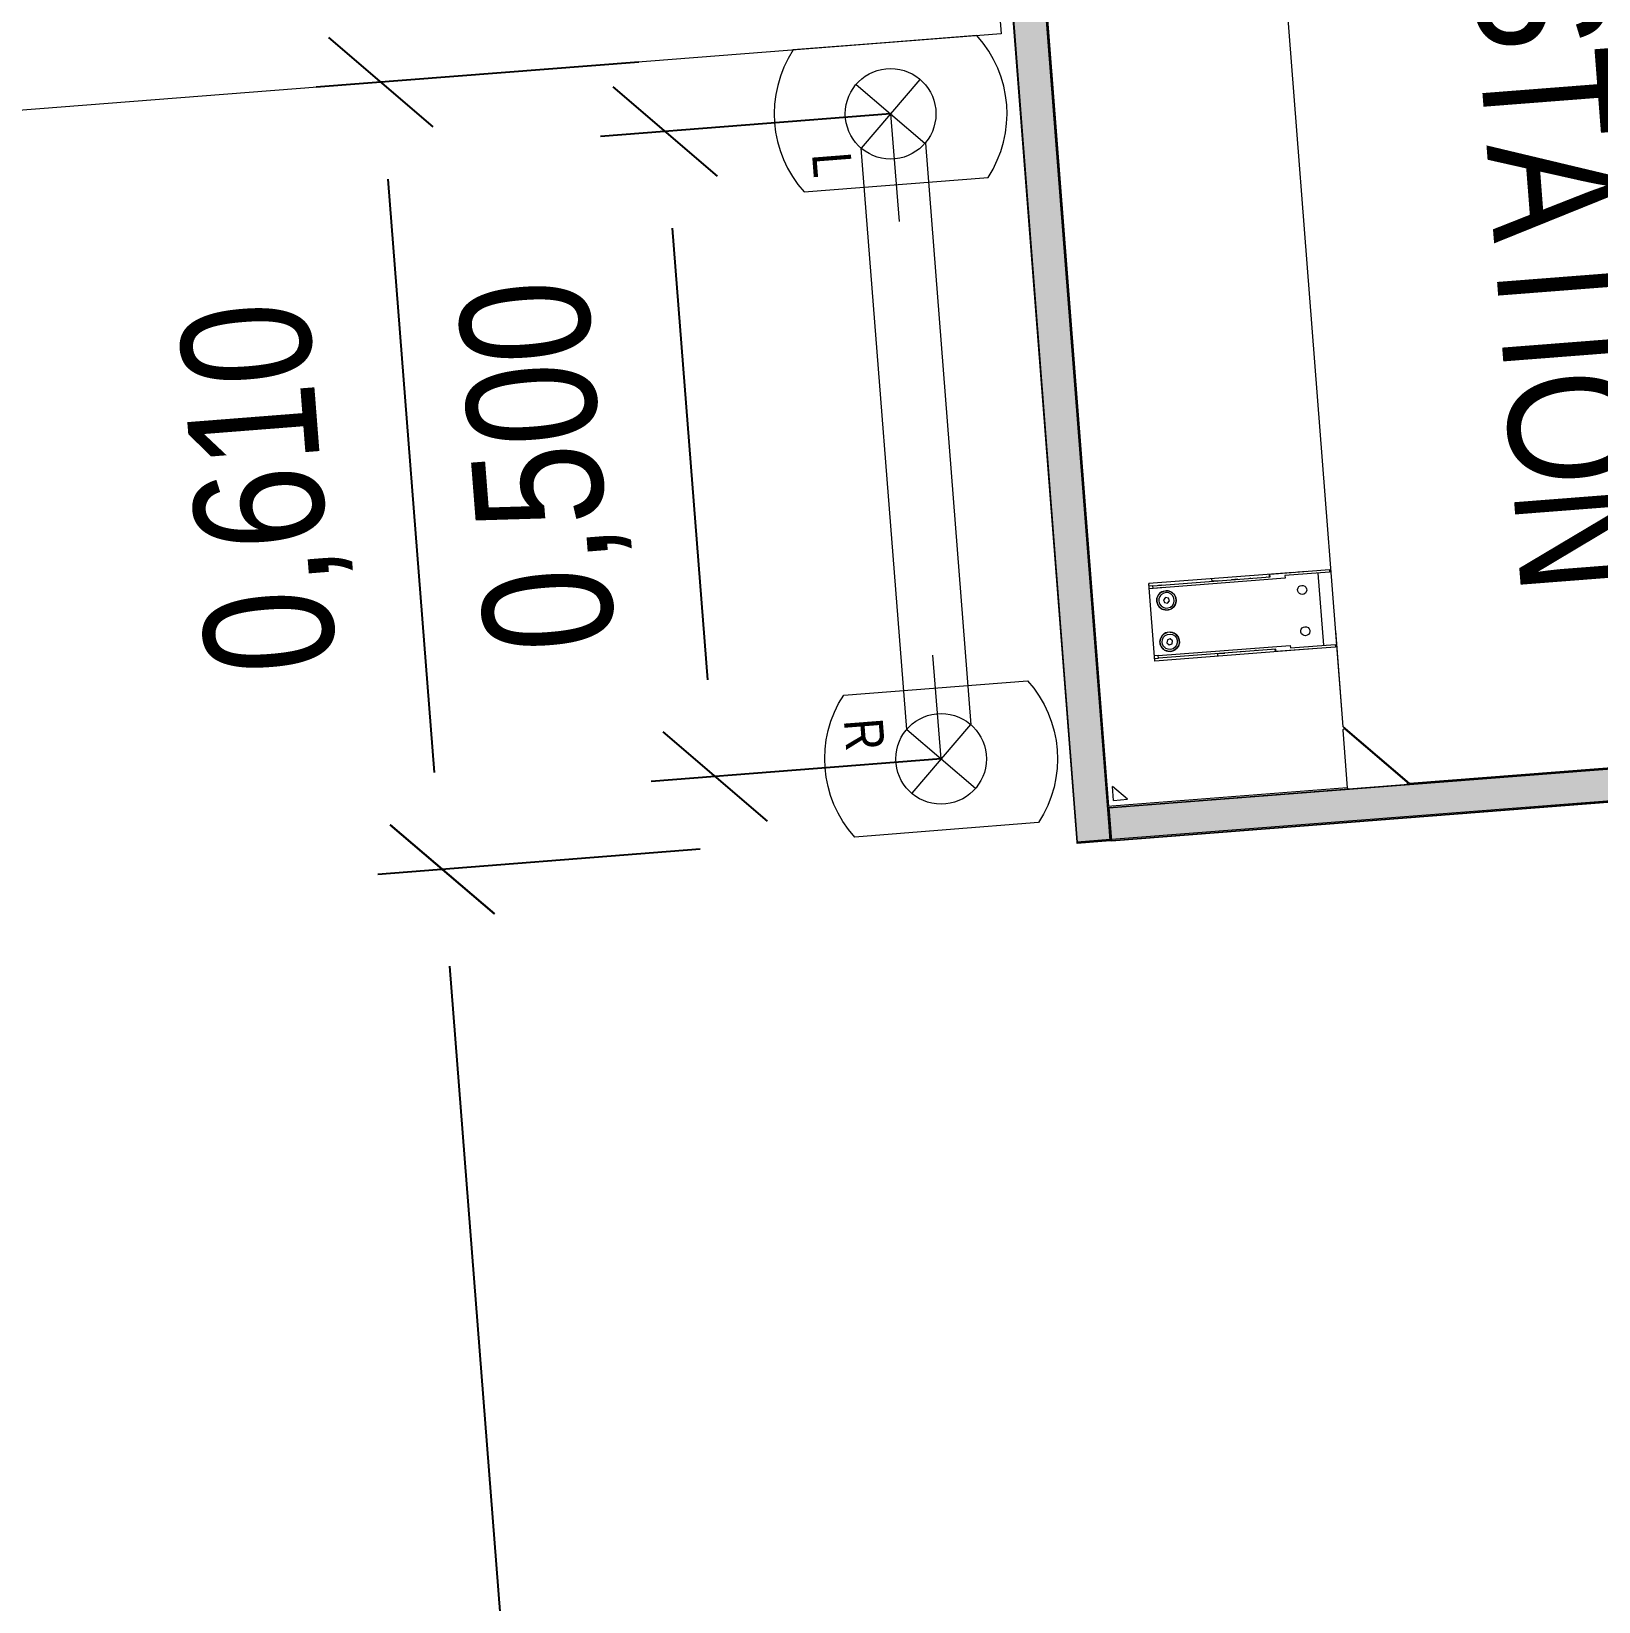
# Model space of a CAD drawing. Header units: millimetres. Extents: x 1954135 to 2038297, y 1349223 to 1397094.
# Drawn here: x 2005114 to 2006325, y 1379910 to 1381123 of the extents above; entities that cross this region are included whole.
import ezdxf
from ezdxf.enums import TextEntityAlignment as Align

# ---------------------------------------------------------------- set-up
doc = ezdxf.new("R2010")
doc.units = ezdxf.units.MM
doc.header["$MEASUREMENT"] = 0
doc.linetypes.add('DGN Style 2', pattern=[694.23873, 416.543238, -277.695492])
doc.layers.get('Defpoints').update_dxf_attribs({"lineweight": 0})
for name, color, linetype, lineweight in [('01_Grundriss (Construction)', 7, 'Continuous', 0), ('10_Einrichtung', 7, 'Continuous', 0), ('12_Deko', 7, 'Continuous', 0)]:
    doc.layers.add(name, color=color, linetype=linetype, lineweight=lineweight)
doc.styles.add('Rossmann', font='ARIALN.TTF', dxfattribs={"height": 100})
doc.styles.add('Style-Arial Narrow', font='ARIALN.TTF')
doc.dimstyles.new('Rossmann', dxfattribs={"dimtxt": 100, "dimasz": 75, "dimexe": 50, "dimexo": 0.0625, "dimgap": 50, "dimtad": 1, "dimdec": 3, "dimlfac": 0.001, "dimzin": 3, "dimtxsty": 'Rossmann', "dimcen": 0, "dimadec": 3, "dimazin": 0, "dimtfac": 1, "dimtdec": 0, "dimtofl": 0, "dimtmove": 0, "dimatfit": 1, "dimfxl": 200, "dimfxlon": 1, "dimfrac": 2, "dimtolj": 1, "dimtzin": 3, "dimarcsym": 0})

# ---------------------------------------------------------------- blocks, each defined once
blk = doc.blocks.new('Kombistation Anker')
at = {"layer": '10_Einrichtung', "color": 18, "lineweight": 0, "true_color": 0x000000}
for p, q in [((571, -274.4), (571, 299.3)), ((571.1, 299.3), (571.1, -274.4)), ((571.1, -274.4), (571.1, 299.3)), ((595.7, 301.3), (595.7, -300.9)), ((596.6, -274.4), (596.6, 299.3)), ((596.6, 299.3), (596.6, -274.4)), ((596.7, 299.3), (596.7, -274.4)), ((570.4, 252), (570.4, -41.4)), ((570.4, -31.4), (570.4, 17.7)), ((570.4, -41.4), (522.7, -89.1)), ((522.7, -89.1), (-521.9, -89.1)), ((400.8, -136.5), (400.8, -90.4)), ((400.8, -90.4), (402.8, -90.4)), ((402.8, -90.4), (402.8, -125)), ((512.7, -89.1), (448.4, -89.1)), ((458.8, -90.4), (460.8, -90.4)), ((458.8, -125), (458.8, -90.4)), ((460.8, -90.4), (460.8, -136.5)), ((400.8, -107.8), (400.8, -114.7)), ((458.8, -99.1), (402.8, -99.1)), ((413, -109.5), (414.2, -109.1)), ((414.2, -109.1), (415.4, -109.1)), ((415.4, -109.1), (416.5, -109.5)), ((445.1, -109.5), (446.2, -109.1)), ((446.2, -109.1), (447.4, -109.1)), ((447.4, -109.1), (448.6, -109.5)), ((460.8, -107.8), (460.8, -114.7)), ((400.8, -118.1), (400.8, -230.2)), ((411.3, -112.6), (411.5, -111.4)), ((411.5, -113.8), (411.3, -112.6)), ((411.5, -111.4), (412.1, -110.3)), ((412.1, -114.8), (411.5, -113.8)), ((412.1, -110.3), (413, -109.5)), ((413, -115.6), (412.1, -114.8)), ((414.2, -116), (413, -115.6)), ((415.4, -116), (414.2, -116)), ((416.5, -115.6), (415.4, -116)), ((416.5, -109.5), (417.5, -110.3)), ((417.5, -114.8), (416.5, -115.6)), ((417.5, -110.3), (418.1, -111.4)), ((418.1, -113.8), (417.5, -114.8)), ((418.1, -111.4), (418.3, -112.6)), ((418.3, -112.6), (418.1, -113.8)), ((443.3, -112.6), (443.5, -111.4)), ((443.5, -113.8), (443.3, -112.6)), ((443.5, -111.4), (444.1, -110.3)), ((444.1, -114.8), (443.5, -113.8)), ((444.1, -110.3), (445.1, -109.5)), ((445.1, -115.6), (444.1, -114.8)), ((446.2, -116), (445.1, -115.6)), ((447.4, -116), (446.2, -116)), ((448.6, -115.6), (447.4, -116)), ((448.6, -109.5), (449.5, -110.3)), ((449.5, -114.8), (448.6, -115.6)), ((449.5, -110.3), (450.1, -111.4)), ((450.1, -113.8), (449.5, -114.8)), ((450.1, -111.4), (450.3, -112.6)), ((450.3, -112.6), (450.1, -113.8)), ((460.8, -118.1), (460.8, -230.2)), ((402.8, -125), (404.8, -125)), ((404.8, -125), (404.8, -227.3)), ((456.8, -227.3), (456.8, -125)), ((456.8, -125), (458.8, -125)), ((402.8, -136.5), (400.8, -136.5)), ((402.8, -136.9), (400.8, -136.9)), ((402.8, -227.3), (402.8, -136.5)), ((402.8, -139), (402.8, -139.2)), ((460.8, -136.5), (458.8, -136.5)), ((458.8, -136.5), (458.8, -227.3)), ((460.8, -136.9), (458.8, -136.9)), ((458.8, -139), (458.8, -139.2)), ((402.8, -151.3), (402.8, -152.3)), ((458.8, -151.3), (458.8, -152.3)), ((402.8, -161.5), (402.8, -166.5)), ((458.8, -161.5), (458.8, -166.5)), ((402.8, -181.4), (400.8, -181.4)), ((402.8, -175.9), (402.8, -181.4)), ((458.8, -181.4), (458.8, -175.9)), ((460.8, -181.4), (458.8, -181.4)), ((401.4, -230.2), (400.8, -230.2)), ((460.8, -230.2), (400.8, -230.2)), ((402.8, -220.5), (402.8, -222.9)), ((404.8, -227.3), (402.8, -227.3)), ((404.8, -227.3), (402.8, -227.3)), ((402.8, -227.3), (402.8, -230.2)), ((404.8, -219), (404.8, -230.2)), ((458.8, -227.3), (456.8, -227.3)), ((458.8, -227.3), (456.8, -227.3)), ((456.8, -227.3), (456.8, -230.2)), ((458.8, -230.2), (458.8, -227.3)), ((460.8, -230.2), (460.2, -230.2)), ((-295.3, -275.4), (595.7, -275.4)), ((595.7, -275.5), (-295.3, -275.5)), ((-295.3, -275.5), (595.7, -275.5)), ((571, -274.4), (596.7, -274.4)), ((571, -275.4), (571, -274.4)), ((571.1, -274.4), (571, -274.4)), ((596.7, -275.4), (571, -275.4)), ((596.6, -274.4), (571.1, -274.4)), ((595.7, -301), (595.7, -275.4)), ((595.7, -275.4), (596.7, -275.4)), ((595.7, -275.4), (595.7, -275.5)), ((595.7, -275.5), (595.7, -300.9)), ((596.7, -274.4), (596.6, -274.4)), ((596.7, -274.4), (596.7, -275.4)), ((596.7, -275.4), (596.7, -301)), ((595.7, -300.9), (-596.7, -300.9)), ((-295.3, -300.9), (595.7, -300.9)), ((595.7, -300.9), (-295.3, -300.9)), ((595.7, -301), (-295.3, -301)), ((595.7, -300.9), (595.7, -301)), ((596.7, -301), (595.7, -301))]:
    blk.add_line(p, q, dxfattribs=at)
at = {"layer": '10_Einrichtung', "lineweight": 0}
for p, q in [((571, -274.4), (571, 299.3)), ((571.1, 299.3), (571.1, -274.4)), ((571.1, -274.4), (571.1, 299.3)), ((596.6, -274.4), (596.6, 299.3)), ((596.6, 299.3), (596.6, -274.4)), ((596.7, 299.3), (596.7, -274.4)), ((400.8, -136.5), (400.8, -90.4)), ((400.8, -90.4), (402.8, -90.4)), ((402.8, -90.4), (402.8, -125)), ((458.8, -90.4), (460.8, -90.4)), ((458.8, -125), (458.8, -90.4)), ((460.8, -90.4), (460.8, -136.5)), ((402.8, -125), (404.8, -125)), ((404.8, -125), (404.8, -227.3)), ((456.8, -227.3), (456.8, -125)), ((456.8, -125), (458.8, -125)), ((402.8, -136.5), (400.8, -136.5)), ((402.8, -227.3), (402.8, -136.5)), ((460.8, -136.5), (458.8, -136.5)), ((458.8, -136.5), (458.8, -227.3)), ((404.8, -227.3), (402.8, -227.3)), ((458.8, -227.3), (456.8, -227.3)), ((-295.3, -275.4), (595.7, -275.4)), ((595.7, -275.5), (-295.3, -275.5)), ((-295.3, -275.5), (595.7, -275.5)), ((571, -274.4), (596.7, -274.4)), ((571, -275.4), (571, -274.4)), ((571.1, -274.4), (571, -274.4)), ((596.7, -275.4), (571, -275.4)), ((596.6, -274.4), (571.1, -274.4)), ((595.7, -301), (595.7, -275.4)), ((595.7, -275.4), (596.7, -275.4)), ((595.7, -275.4), (595.7, -275.5)), ((595.7, -275.5), (595.7, -300.9)), ((596.7, -274.4), (596.6, -274.4)), ((596.7, -274.4), (596.7, -275.4)), ((596.7, -275.4), (596.7, -301)), ((-295.3, -300.9), (595.7, -300.9)), ((595.7, -300.9), (-295.3, -300.9)), ((595.7, -301), (-295.3, -301)), ((595.7, -300.9), (595.7, -301)), ((596.7, -301), (595.7, -301))]:
    blk.add_line(p, q, dxfattribs=at)
at = {"layer": '10_Einrichtung', "color": 7, "linetype": 'Continuous', "lineweight": 0, "true_color": 0xeeeeee, "flags": 128}
for points in [[(571, 299.3), (571.1, 299.3), (571.1, -274.4), (571, -274.4)], [(571.1, 299.3), (596.6, 299.3), (596.6, -274.4), (571.1, -274.4)], [(596.6, 299.3), (596.7, 299.3), (596.7, -274.4), (596.6, -274.4)], [(595.7, -275.4), (595.7, -275.5), (-295.3, -275.5), (-295.3, -275.4)], [(595.7, -275.5), (595.7, -300.9), (-295.3, -300.9), (-295.3, -275.5)], [(571, -274.4), (596.7, -274.4), (596.7, -275.4), (571, -275.4)], [(596.7, -275.4), (596.7, -301), (595.7, -301), (595.7, -275.4)], [(595.7, -300.9), (595.7, -301), (-295.3, -301), (-295.3, -300.9)]]:
    blk.add_lwpolyline(points, close=True, dxfattribs=at)
at = {"layer": '10_Einrichtung', "color": 18, "lineweight": 0, "true_color": 0x000000}
for points in [[(571.1, 299.3), (571.1, 299.3), (571.1, -274.4), (571.1, -274.4)], [(596.7, 299.3), (596.7, 299.3), (596.7, -274.4), (596.7, -274.4)], [(570, -41.8), (570, -41.8), (570, -43), (570, -43)], [(570, -89.6), (570, -89.6), (570, -275.4), (570, -275.4)], [(570, -274.4), (570, -274.4), (-570.2, -274.4), (-570.2, -274.4)], [(511, -275.4), (511, -275.4), (-295.3, -275.4), (-295.3, -275.4)], [(514.2, -275.5), (514.2, -275.5), (512.5, -275.5), (512.5, -275.5)], [(571.1, -274.4), (571.1, -274.4), (571, -274.4), (571, -274.4)], [(580.5, -275.4), (580.5, -275.4), (580.3, -275.4), (580.3, -275.4)], [(588.4, -275.4), (588.4, -275.4), (588.1, -275.4), (588.1, -275.4)], [(595.7, -275.4), (595.7, -275.4), (595.7, -275.5), (595.7, -275.5)], [(595.7, -301), (595.7, -301), (-295.3, -301), (-295.3, -301)]]:
    blk.add_open_spline(points, degree=3, dxfattribs=at)
for points, knots in [([(570.9, -44), (570.9, -44), (570.9, -88.6), (570.9, -88.6), (570.9, -88.6), (570.9, -88.9), (570.9, -88.9), (570.9, -88.9), (570.8, -89.2), (570.8, -89.2), (570.8, -89.2), (570.5, -89.4), (570.5, -89.4), (570.5, -89.4), (570.3, -89.6), (570.3, -89.6), (570.3, -89.6), (569.9, -89.6), (569.9, -89.6), (569.9, -89.6), (525.3, -89.6), (525.3, -89.6), (525.3, -89.6), (525, -89.6), (525, -89.6), (525, -89.6), (524.7, -89.4), (524.7, -89.4), (524.7, -89.4), (524.5, -89.1), (524.5, -89.1), (524.5, -89.1), (524.3, -88.8), (524.3, -88.8), (524.3, -88.8), (524.3, -88.5), (524.3, -88.5), (524.3, -88.5), (524.4, -88.2), (524.4, -88.2), (524.4, -88.2), (524.6, -87.9), (524.6, -87.9), (524.6, -87.9), (569.2, -43.3), (569.2, -43.3), (569.2, -43.3), (569.5, -43.1), (569.5, -43.1), (569.5, -43.1), (569.8, -43), (569.8, -43), (569.8, -43), (570.2, -43), (570.2, -43), (570.2, -43), (570.5, -43.1), (570.5, -43.1), (570.5, -43.1), (570.7, -43.4), (570.7, -43.4), (570.7, -43.4), (570.9, -43.6), (570.9, -43.6), (570.9, -43.6), (570.9, -44), (570.9, -44)], [0, 0, 0, 0, 1, 1, 1, 2, 2, 2, 3, 3, 3, 4, 4, 4, 5, 5, 5, 6, 6, 6, 7, 7, 7, 8, 8, 8, 9, 9, 9, 10, 10, 10, 11, 11, 11, 12, 12, 12, 13, 13, 13, 14, 14, 14, 15, 15, 15, 16, 16, 16, 17, 17, 17, 18, 18, 18, 19, 19, 19, 20, 20, 20, 21, 21, 21, 22, 22, 22, 22]), ([(420.1, -212.4), (420.1, -212.4), (418.7, -211.3), (418.7, -211.3), (418.7, -211.3), (418.1, -211), (418.1, -211), (418.1, -211), (415.7, -210.2), (415.7, -210.2), (415.7, -210.2), (415.4, -210.2), (415.4, -210.2), (415.4, -210.2), (413.7, -210.3), (413.7, -210.3), (413.7, -210.3), (413.2, -210.3), (413.2, -210.3), (413.2, -210.3), (412, -210.7), (412, -210.7), (412, -210.7), (410.9, -211.2), (410.9, -211.2), (410.9, -211.2), (410.5, -211.5), (410.5, -211.5), (410.5, -211.5), (409.2, -212.7), (409.2, -212.7), (409.2, -212.7), (409, -212.8), (409, -212.8), (409, -212.8), (408.2, -214.1), (408.2, -214.1), (408.2, -214.1), (407.8, -215), (407.8, -215), (407.8, -215), (407.3, -217.4), (407.3, -217.4), (407.3, -217.4), (407.3, -217.5), (407.3, -217.5), (407.3, -217.5), (407.4, -219.2), (407.4, -219.2), (407.4, -219.2), (407.6, -219.8), (407.6, -219.8), (407.6, -219.8), (408.7, -222.1), (408.7, -222.1), (408.7, -222.1), (409.5, -223), (409.5, -223), (409.5, -223), (410.4, -223.8), (410.4, -223.8), (410.4, -223.8), (411.6, -224.5), (411.6, -224.5), (411.6, -224.5), (412.6, -224.9), (412.6, -224.9), (412.6, -224.9), (413.3, -225.1), (413.3, -225.1), (413.3, -225.1), (415, -225.2), (415, -225.2), (415, -225.2), (415.1, -225.2), (415.1, -225.2), (415.1, -225.2), (416.7, -224.9), (416.7, -224.9), (416.7, -224.9), (417.5, -224.7), (417.5, -224.7), (417.5, -224.7), (419.6, -223.4), (419.6, -223.4), (419.6, -223.4), (418.3, -224.3), (418.3, -224.3), (418.3, -224.3), (417.5, -224.7), (417.5, -224.7), (417.5, -224.7), (415.1, -225.2), (415.1, -225.2), (415.1, -225.2), (412.6, -224.9), (412.6, -224.9), (412.6, -224.9), (410.4, -223.8), (410.4, -223.8), (410.4, -223.8), (410.1, -223.6), (410.1, -223.6), (410.1, -223.6), (409.5, -223), (409.5, -223), (409.5, -223), (408.9, -222.4), (408.9, -222.4), (408.9, -222.4), (408.7, -222.1), (408.7, -222.1), (408.7, -222.1), (408, -220.9), (408, -220.9), (408, -220.9), (407.6, -219.8), (407.6, -219.8), (407.6, -219.8), (407.3, -217.4), (407.3, -217.4), (407.3, -217.4), (407.5, -215.8), (407.5, -215.8), (407.5, -215.8), (407.8, -215), (407.8, -215), (407.8, -215), (409, -212.8), (409, -212.8), (409, -212.8), (410.9, -211.2), (410.9, -211.2), (410.9, -211.2), (413.2, -210.3), (413.2, -210.3), (413.2, -210.3), (415.7, -210.2), (415.7, -210.2), (415.7, -210.2), (417.1, -210.6), (417.1, -210.6), (417.1, -210.6), (418.1, -211), (418.1, -211), (418.1, -211), (420.1, -212.4), (420.1, -212.4)], [0, 0, 0, 0, 1, 1, 1, 2, 2, 2, 3, 3, 3, 4, 4, 4, 5, 5, 5, 6, 6, 6, 7, 7, 7, 8, 8, 8, 9, 9, 9, 10, 10, 10, 11, 11, 11, 12, 12, 12, 13, 13, 13, 14, 14, 14, 15, 15, 15, 16, 16, 16, 17, 17, 17, 18, 18, 18, 19, 19, 19, 20, 20, 20, 21, 21, 21, 22, 22, 22, 23, 23, 23, 24, 24, 24, 25, 25, 25, 26, 26, 26, 27, 27, 27, 28, 28, 28, 29, 29, 29, 30, 30, 30, 31, 31, 31, 32, 32, 32, 33, 33, 33, 34, 34, 34, 35, 35, 35, 36, 36, 36, 37, 37, 37, 38, 38, 38, 39, 39, 39, 40, 40, 40, 41, 41, 41, 42, 42, 42, 43, 43, 43, 44, 44, 44, 45, 45, 45, 46, 46, 46, 47, 47, 47, 48, 48, 48, 49, 49, 49, 49]), ([(420.7, -217), (420.7, -217), (420.6, -218.9), (420.6, -218.9), (420.6, -218.9), (419.9, -220.7), (419.9, -220.7), (419.9, -220.7), (418.6, -222.2), (418.6, -222.2), (418.6, -222.2), (416.9, -223.2), (416.9, -223.2), (416.9, -223.2), (415, -223.6), (415, -223.6), (415, -223.6), (413.1, -223.4), (413.1, -223.4), (413.1, -223.4), (411.3, -222.5), (411.3, -222.5), (411.3, -222.5), (410.6, -221.9), (410.6, -221.9), (410.6, -221.9), (409.9, -221.2), (409.9, -221.2), (409.9, -221.2), (409.1, -219.4), (409.1, -219.4), (409.1, -219.4), (408.8, -217.5), (408.8, -217.5), (408.8, -217.5), (409.2, -215.5), (409.2, -215.5), (409.2, -215.5), (410.2, -213.8), (410.2, -213.8), (410.2, -213.8), (411.7, -212.6), (411.7, -212.6), (411.7, -212.6), (413.5, -211.9), (413.5, -211.9), (413.5, -211.9), (415.5, -211.8), (415.5, -211.8), (415.5, -211.8), (417.4, -212.3), (417.4, -212.3), (417.4, -212.3), (419, -213.5), (419, -213.5), (419, -213.5), (420.1, -215.1), (420.1, -215.1), (420.1, -215.1), (420.7, -217), (420.7, -217)], [0, 0, 0, 0, 1, 1, 1, 2, 2, 2, 3, 3, 3, 4, 4, 4, 5, 5, 5, 6, 6, 6, 7, 7, 7, 8, 8, 8, 9, 9, 9, 10, 10, 10, 11, 11, 11, 12, 12, 12, 13, 13, 13, 14, 14, 14, 15, 15, 15, 16, 16, 16, 17, 17, 17, 18, 18, 18, 19, 19, 19, 20, 20, 20, 20]), ([(417, -217.1), (417, -217.1), (416.4, -219.4), (416.4, -219.4), (416.4, -219.4), (414.2, -220), (414.2, -220), (414.2, -220), (412.5, -218.3), (412.5, -218.3), (412.5, -218.3), (413.1, -216), (413.1, -216), (413.1, -216), (415.4, -215.4), (415.4, -215.4), (415.4, -215.4), (417, -217.1), (417, -217.1)], [0, 0, 0, 0, 1, 1, 1, 2, 2, 2, 3, 3, 3, 4, 4, 4, 5, 5, 5, 6, 6, 6, 6]), ([(422.2, -217), (422.2, -217), (422.2, -216.8), (422.2, -216.8), (422.2, -216.8), (421.9, -215.3), (421.9, -215.3), (421.9, -215.3), (421.5, -214.4), (421.5, -214.4), (421.5, -214.4), (420.1, -212.4), (420.1, -212.4), (420.1, -212.4), (421.2, -213.8), (421.2, -213.8), (421.2, -213.8), (421.5, -214.4), (421.5, -214.4), (421.5, -214.4), (422.2, -216.8), (422.2, -216.8), (422.2, -216.8), (422.1, -219.2), (422.1, -219.2), (422.1, -219.2), (422.2, -218.8), (422.2, -218.8), (422.2, -218.8), (422.2, -217), (422.2, -217)], [0, 0, 0, 0, 1, 1, 1, 2, 2, 2, 3, 3, 3, 4, 4, 4, 5, 5, 5, 6, 6, 6, 7, 7, 7, 8, 8, 8, 9, 9, 9, 10, 10, 10, 10]), ([(454.3, -217.5), (454.3, -217.5), (454.3, -217.4), (454.3, -217.4), (454.3, -217.4), (453.8, -215), (453.8, -215), (453.8, -215), (454.1, -215.8), (454.1, -215.8), (454.1, -215.8), (454.3, -217.4), (454.3, -217.4), (454.3, -217.4), (454, -219.8), (454, -219.8), (454, -219.8), (453.6, -220.9), (453.6, -220.9), (453.6, -220.9), (452.9, -222.1), (452.9, -222.1), (452.9, -222.1), (452.7, -222.4), (452.7, -222.4), (452.7, -222.4), (452.1, -223), (452.1, -223), (452.1, -223), (451.5, -223.6), (451.5, -223.6), (451.5, -223.6), (451.2, -223.8), (451.2, -223.8), (451.2, -223.8), (450, -224.5), (450, -224.5), (450, -224.5), (448.9, -224.9), (448.9, -224.9), (448.9, -224.9), (446.5, -225.2), (446.5, -225.2), (446.5, -225.2), (444.9, -224.9), (444.9, -224.9), (444.9, -224.9), (444.1, -224.7), (444.1, -224.7), (444.1, -224.7), (443.2, -224.3), (443.2, -224.3), (443.2, -224.3), (442, -223.4), (442, -223.4), (442, -223.4), (441.8, -223.3), (441.8, -223.3), (441.8, -223.3), (440.7, -222), (440.7, -222), (440.7, -222), (440.4, -221.5), (440.4, -221.5), (440.4, -221.5), (439.8, -220.5), (439.8, -220.5), (439.8, -220.5), (439.5, -219.2), (439.5, -219.2), (439.5, -219.2), (439.4, -216.8), (439.4, -216.8), (439.4, -216.8), (440.1, -214.4), (440.1, -214.4), (440.1, -214.4), (440.4, -213.8), (440.4, -213.8), (440.4, -213.8), (441.5, -212.4), (441.5, -212.4), (441.5, -212.4), (440.1, -214.4), (440.1, -214.4), (440.1, -214.4), (439.7, -215.3), (439.7, -215.3), (439.7, -215.3), (439.4, -216.8), (439.4, -216.8), (439.4, -216.8), (439.3, -217), (439.3, -217), (439.3, -217), (439.4, -218.8), (439.4, -218.8), (439.4, -218.8), (439.5, -219.2), (439.5, -219.2), (439.5, -219.2), (440.4, -221.5), (440.4, -221.5), (440.4, -221.5), (442, -223.4), (442, -223.4), (442, -223.4), (444.1, -224.7), (444.1, -224.7), (444.1, -224.7), (446.5, -225.2), (446.5, -225.2), (446.5, -225.2), (446.6, -225.2), (446.6, -225.2), (446.6, -225.2), (448.3, -225.1), (448.3, -225.1), (448.3, -225.1), (448.9, -224.9), (448.9, -224.9), (448.9, -224.9), (451.2, -223.8), (451.2, -223.8), (451.2, -223.8), (452.1, -223), (452.1, -223), (452.1, -223), (452.9, -222.1), (452.9, -222.1), (452.9, -222.1), (454, -219.8), (454, -219.8), (454, -219.8), (454.2, -219.2), (454.2, -219.2), (454.2, -219.2), (454.3, -217.5), (454.3, -217.5)], [0, 0, 0, 0, 1, 1, 1, 2, 2, 2, 3, 3, 3, 4, 4, 4, 5, 5, 5, 6, 6, 6, 7, 7, 7, 8, 8, 8, 9, 9, 9, 10, 10, 10, 11, 11, 11, 12, 12, 12, 13, 13, 13, 14, 14, 14, 15, 15, 15, 16, 16, 16, 17, 17, 17, 18, 18, 18, 19, 19, 19, 20, 20, 20, 21, 21, 21, 22, 22, 22, 23, 23, 23, 24, 24, 24, 25, 25, 25, 26, 26, 26, 27, 27, 27, 28, 28, 28, 29, 29, 29, 30, 30, 30, 31, 31, 31, 32, 32, 32, 33, 33, 33, 34, 34, 34, 35, 35, 35, 36, 36, 36, 37, 37, 37, 38, 38, 38, 39, 39, 39, 40, 40, 40, 41, 41, 41, 42, 42, 42, 43, 43, 43, 44, 44, 44, 45, 45, 45, 46, 46, 46, 46]), ([(452.8, -217.5), (452.8, -217.5), (452.4, -215.5), (452.4, -215.5), (452.4, -215.5), (451.4, -213.8), (451.4, -213.8), (451.4, -213.8), (449.9, -212.6), (449.9, -212.6), (449.9, -212.6), (448, -211.9), (448, -211.9), (448, -211.9), (446.1, -211.8), (446.1, -211.8), (446.1, -211.8), (444.2, -212.3), (444.2, -212.3), (444.2, -212.3), (442.6, -213.5), (442.6, -213.5), (442.6, -213.5), (441.5, -215.1), (441.5, -215.1), (441.5, -215.1), (440.9, -217), (440.9, -217), (440.9, -217), (441, -218.9), (441, -218.9), (441, -218.9), (441.7, -220.7), (441.7, -220.7), (441.7, -220.7), (443, -222.2), (443, -222.2), (443, -222.2), (444.6, -223.2), (444.6, -223.2), (444.6, -223.2), (446.6, -223.6), (446.6, -223.6), (446.6, -223.6), (448.5, -223.4), (448.5, -223.4), (448.5, -223.4), (450.3, -222.5), (450.3, -222.5), (450.3, -222.5), (451, -221.9), (451, -221.9), (451, -221.9), (451.7, -221.2), (451.7, -221.2), (451.7, -221.2), (452.5, -219.4), (452.5, -219.4), (452.5, -219.4), (452.8, -217.5), (452.8, -217.5)], [0, 0, 0, 0, 1, 1, 1, 2, 2, 2, 3, 3, 3, 4, 4, 4, 5, 5, 5, 6, 6, 6, 7, 7, 7, 8, 8, 8, 9, 9, 9, 10, 10, 10, 11, 11, 11, 12, 12, 12, 13, 13, 13, 14, 14, 14, 15, 15, 15, 16, 16, 16, 17, 17, 17, 18, 18, 18, 19, 19, 19, 20, 20, 20, 20]), ([(443.5, -211), (443.5, -211), (441.5, -212.4), (441.5, -212.4), (441.5, -212.4), (442.9, -211.3), (442.9, -211.3), (442.9, -211.3), (443.5, -211), (443.5, -211)], [0, 0, 0, 0, 1, 1, 1, 2, 2, 2, 3, 3, 3, 3]), ([(445.9, -210.2), (445.9, -210.2), (444.4, -210.6), (444.4, -210.6), (444.4, -210.6), (443.5, -211), (443.5, -211), (443.5, -211), (445.9, -210.2), (445.9, -210.2)], [0, 0, 0, 0, 1, 1, 1, 2, 2, 2, 3, 3, 3, 3]), ([(449.1, -218.3), (449.1, -218.3), (447.4, -220), (447.4, -220), (447.4, -220), (445.1, -219.4), (445.1, -219.4), (445.1, -219.4), (444.5, -217.1), (444.5, -217.1), (444.5, -217.1), (446.2, -215.4), (446.2, -215.4), (446.2, -215.4), (448.5, -216), (448.5, -216), (448.5, -216), (449.1, -218.3), (449.1, -218.3)], [0, 0, 0, 0, 1, 1, 1, 2, 2, 2, 3, 3, 3, 4, 4, 4, 5, 5, 5, 6, 6, 6, 6]), ([(448.3, -210.3), (448.3, -210.3), (447.9, -210.3), (447.9, -210.3), (447.9, -210.3), (446.2, -210.2), (446.2, -210.2), (446.2, -210.2), (445.9, -210.2), (445.9, -210.2), (445.9, -210.2), (448.3, -210.3), (448.3, -210.3)], [0, 0, 0, 0, 1, 1, 1, 2, 2, 2, 3, 3, 3, 4, 4, 4, 4]), ([(450.7, -211.2), (450.7, -211.2), (448.3, -210.3), (448.3, -210.3), (448.3, -210.3), (449.6, -210.7), (449.6, -210.7), (449.6, -210.7), (450.7, -211.2), (450.7, -211.2)], [0, 0, 0, 0, 1, 1, 1, 2, 2, 2, 3, 3, 3, 3]), ([(452.5, -212.8), (452.5, -212.8), (450.7, -211.2), (450.7, -211.2), (450.7, -211.2), (451.1, -211.5), (451.1, -211.5), (451.1, -211.5), (452.4, -212.7), (452.4, -212.7), (452.4, -212.7), (452.5, -212.8), (452.5, -212.8)], [0, 0, 0, 0, 1, 1, 1, 2, 2, 2, 3, 3, 3, 4, 4, 4, 4]), ([(453.8, -215), (453.8, -215), (452.5, -212.8), (452.5, -212.8), (452.5, -212.8), (453.4, -214.1), (453.4, -214.1), (453.4, -214.1), (453.8, -215), (453.8, -215)], [0, 0, 0, 0, 1, 1, 1, 2, 2, 2, 3, 3, 3, 3]), ([(421.2, -221.5), (421.2, -221.5), (419.6, -223.4), (419.6, -223.4), (419.6, -223.4), (419.8, -223.3), (419.8, -223.3), (419.8, -223.3), (420.9, -222), (420.9, -222), (420.9, -222), (421.2, -221.5), (421.2, -221.5)], [0, 0, 0, 0, 1, 1, 1, 2, 2, 2, 3, 3, 3, 4, 4, 4, 4]), ([(422.1, -219.2), (422.1, -219.2), (421.7, -220.5), (421.7, -220.5), (421.7, -220.5), (421.2, -221.5), (421.2, -221.5), (421.2, -221.5), (422.1, -219.2), (422.1, -219.2)], [0, 0, 0, 0, 1, 1, 1, 2, 2, 2, 3, 3, 3, 3])]:
    blk.add_open_spline(points, degree=3, knots=knots, dxfattribs=at)
at = {"layer": '10_Einrichtung', "color": 7, "linetype": 'Continuous', "lineweight": 0, "true_color": 0xeeeeee}
for points in [[(571, 299.3), (571.1, 299.3), (571, -274.4), (571.1, -274.4)], [(571.1, 299.3), (596.6, 299.3), (571.1, -274.4), (596.6, -274.4)], [(596.7, -275.4), (596.7, -301), (595.7, -275.4), (595.7, -301)], [(595.7, -300.9), (595.7, -301), (-295.3, -300.9), (-295.3, -301)]]:
    blk.add_solid(points, dxfattribs=at)
at = {"layer": '10_Einrichtung', "color": 7, "linetype": 'Continuous', "lineweight": 0, "true_color": 0xeeeeee, "extrusion": (0, 0, -1)}
for points in [[(-596.6, 299.3), (-596.7, 299.3), (-596.6, -274.4), (-596.7, -274.4)], [(-595.7, -275.4), (-595.7, -275.5), (295.3, -275.4), (295.3, -275.5)], [(-595.7, -275.5), (-595.7, -300.9), (295.3, -275.5), (295.3, -300.9)], [(-571, -274.4), (-596.7, -274.4), (-571, -275.4), (-596.7, -275.4)]]:
    blk.add_solid(points, dxfattribs=at)
blk = doc.blocks.new('Zub Kombi Pack Marketing_2')
at = {"layer": '10_Einrichtung', "linetype": 'Continuous', "lineweight": 0}
for p, q in [((5.4, 5.4), (-5.4, -5.4)), ((5.4, -5.4), (5.4, 5.4)), ((5.4, -5.4), (-5.4, -5.4))]:
    blk.add_line(p, q, dxfattribs=at)
blk = doc.blocks.new('GeEntK-A')
at = {"layer": '10_Einrichtung', "color": 18, "lineweight": 0, "true_color": 0x000000}
blk.add_blockref('Kombistation Anker', (-0.4, 300.6), dxfattribs=at)
at = {"layer": '10_Einrichtung', "linetype": 'Continuous', "lineweight": 0}
blk.add_blockref('Zub Kombi Pack Marketing_2', (559.9, 35.5), dxfattribs=at)
at = {"layer": '10_Einrichtung', "linetype": 'Continuous', "insert": (0, 405.9), "char_height": 100, "attachment_point": 5}
blk.add_mtext('\\FArial Narrow;KOMBISTATION', dxfattribs=at)
blk = doc.blocks.new('Eckstandfuß links 90°')
at = {"layer": '10_Einrichtung', "color": 7, "linetype": 'Continuous', "flags": 128}
blk.add_lwpolyline([(-55, -0.4), (-55, -71.2), (-55, -71.2, 0.341108), (55, -71.2), (55, -71.2), (55, 71.2), (55, 71.2, 0.341108), (-55, 71.2), (-55, 71.2), (-55, -0.4)], format="xyb", close=True, dxfattribs=at)
at = {"layer": '10_Einrichtung', "color": 7, "linetype": 'Continuous'}
blk.add_circle((0, 0), 35, dxfattribs=at)
blk = doc.blocks.new('neu Eckständer links EKW')
at = {"layer": '10_Einrichtung', "color": 9, "linetype": 'DGN Style 2', "lineweight": 13}
for q in [(83.4, 0), (0, -105.1)]:
    blk.add_line((0, 0), q, dxfattribs=at)
at = {"layer": '10_Einrichtung', "color": 7, "linetype": 'Continuous'}
blk.add_blockref('Eckstandfuß links 90°', (0, 0), dxfattribs=at)
at = {"layer": '10_Einrichtung', "color": 9, "linetype": 'Continuous', "lineweight": 0, "style": 'Rossmann'}
blk.add_text('L', height=30, dxfattribs=at).set_placement((35.8, -48), align=Align.MIDDLE_CENTER)
blk = doc.blocks.new('Eckstandfuß rechts 90°')
at = {"layer": '10_Einrichtung', "color": 7, "linetype": 'Continuous', "flags": 128}
blk.add_lwpolyline([(55, -0.4), (55, -71.2), (55, -71.2, -0.341108), (-55, -71.2), (-55, -71.2), (-55, 71.2), (-55, 71.2, -0.341108), (55, 71.2), (55, 71.2), (55, -0.4)], format="xyb", close=True, dxfattribs=at)
at = {"layer": '10_Einrichtung', "color": 7, "linetype": 'Continuous'}
blk.add_circle((0, 0), 35, dxfattribs=at)
blk = doc.blocks.new('neu Eckständer rechts EKW')
at = {"layer": '10_Einrichtung', "color": 9, "linetype": 'DGN Style 2', "lineweight": 13}
for q in [(-80.3, 0), (0, -113)]:
    blk.add_line((0, 0), q, dxfattribs=at)
at = {"layer": '10_Einrichtung', "color": 7, "linetype": 'Continuous'}
blk.add_blockref('Eckstandfuß rechts 90°', (0, 0), dxfattribs=at)
at = {"layer": '10_Einrichtung', "color": 9, "linetype": 'Continuous', "lineweight": 13, "style": 'Rossmann'}
blk.add_text('R', height=30, dxfattribs=at).set_placement((-23.4, -57.6), align=Align.MIDDLE_CENTER)
blk = doc.blocks.new('Verbindungsrohr 1000')
at = {"layer": '10_Einrichtung', "color": 7, "linetype": 'Continuous', "lineweight": 0}
for p, q in [((-360.3, 25), (90.5, 25)), ((-360.3, -25), (90.3, -25))]:
    blk.add_line(p, q, dxfattribs=at)
blk = doc.blocks.new('neu Rohr 1m EKW')
at = {"layer": '10_Einrichtung', "color": 7, "linetype": 'Continuous', "lineweight": 0}
blk.add_blockref('Verbindungsrohr 1000', (0, -25), dxfattribs=at)
blk = doc.blocks.new('Einkaufswagenstellplatz')
at = {"layer": '12_Deko', "color": 252, "linetype": 'Continuous', "lineweight": 0}
for p, q in [((-24.7, -24.7), (24.7, 24.7)), ((-24.7, 24.7), (24.7, -24.7))]:
    blk.add_line(p, q, dxfattribs=at)
blk = doc.blocks.new('Einkaufswagenstellplatz_1')
at = {"layer": '10_Einrichtung', "color": 252, "linetype": 'Continuous', "lineweight": 0}
for p, q in [((-24.7, -24.7), (24.7, 24.7)), ((-24.7, 24.7), (24.7, -24.7))]:
    blk.add_line(p, q, dxfattribs=at)
blk = doc.blocks.new('_Oblique-1')
at = {"color": 0, "linetype": 'ByBlock', "lineweight": -2}
blk.add_line((0.5, 0.5), (-0.5, -0.5), dxfattribs=at)
blk = doc.blocks.new('*D1576')
at = {"layer": '10_Einrichtung', "color": 0, "linetype": 'ByBlock', "lineweight": -2, "transparency": 16777216}
for p, q in [((2005777.9, 1381059.2), (2005553.8, 1381041.7)), ((2005816.9, 1380560.8), (2005592.8, 1380543.2))]:
    blk.add_line(p, q, dxfattribs=at)
at = {"layer": '10_Einrichtung', "color": 0, "linetype": 'Continuous', "lineweight": -2, "transparency": 16777216}
blk.add_line((2005636.8, 1380621.9), (2005609.5, 1380970.8), dxfattribs=at)
at = {"layer": 'Defpoints', "color": 0, "linetype": 'Continuous', "lineweight": 0, "transparency": 16777216}
for p in [(2005777.9, 1381059.3), (2005603.6, 1381045.6), (2005816.9, 1380560.8)]:
    blk.add_point(p, dxfattribs=at)
at = {"layer": '10_Einrichtung', "color": 0, "linetype": 'Continuous', "lineweight": -2, "transparency": 16777216, "xscale": 75, "yscale": 75, "zscale": 75}
for p, rotation in [((2005603.6, 1381045.6), 94.4753740006595), ((2005642.6, 1380547.1), 274.4753740006595)]:
    blk.add_blockref('_Oblique-1', p, dxfattribs=dict(at, rotation=rotation))
at = {"layer": '10_Einrichtung', "color": 0, "linetype": 'Continuous', "lineweight": 0, "transparency": 16777216, "insert": (2005513.4, 1380787.8), "char_height": 100, "attachment_point": 5, "rotation": 94.4754, "style": 'Style-Arial Narrow'}
blk.add_mtext('\\A1;0,500', dxfattribs=at)
blk = doc.blocks.new('*D1577')
at = {"layer": '10_Einrichtung', "color": 0, "linetype": 'ByBlock', "lineweight": -2, "transparency": 16777216}
for p, q in [((2005583.3, 1381099.2), (2005334, 1381079.7)), ((2005630.9, 1380491), (2005381.6, 1380471.5))]:
    blk.add_line(p, q, dxfattribs=at)
at = {"layer": '10_Einrichtung', "color": 0, "linetype": 'Continuous', "lineweight": -2, "transparency": 16777216}
blk.add_line((2005425.6, 1380550.2), (2005389.7, 1381008.8), dxfattribs=at)
at = {"layer": 'Defpoints', "color": 0, "linetype": 'Continuous', "lineweight": 0, "transparency": 16777216}
for p in [(2005863.4, 1381121.1), (2005383.9, 1381083.6), (2005820.9, 1380505.9)]:
    blk.add_point(p, dxfattribs=at)
at = {"layer": '10_Einrichtung', "color": 0, "linetype": 'Continuous', "lineweight": -2, "transparency": 16777216, "xscale": 75, "yscale": 75, "zscale": 75}
for p, rotation in [((2005383.9, 1381083.6), 94.4753740006595), ((2005431.5, 1380475.4), 274.4753740006595)]:
    blk.add_blockref('_Oblique-1', p, dxfattribs=dict(at, rotation=rotation))
at = {"layer": '10_Einrichtung', "color": 0, "linetype": 'Continuous', "lineweight": 0, "transparency": 16777216, "insert": (2005297.9, 1380770.9), "char_height": 100, "attachment_point": 5, "rotation": 94.4754, "style": 'Style-Arial Narrow'}
blk.add_mtext('\\A1;0,610', dxfattribs=at)
blk = doc.blocks.new('*D1593')
at = {"layer": '10_Einrichtung', "color": 0, "linetype": 'ByBlock', "lineweight": -2, "transparency": 16777216}
for p, q in [((2005630.9, 1380491), (2005381.6, 1380471.5)), ((2005674.6, 1378850.8), (2005509.5, 1378837.9))]:
    blk.add_line(p, q, dxfattribs=at)
at = {"layer": '10_Einrichtung', "color": 0, "linetype": 'Continuous', "lineweight": -2, "transparency": 16777216}
blk.add_line((2005553.5, 1378916.6), (2005437.3, 1380400.7), dxfattribs=at)
at = {"layer": 'Defpoints', "color": 0, "linetype": 'Continuous', "lineweight": 0, "transparency": 16777216}
for p in [(2005911, 1380513), (2005431.5, 1380475.4), (2005674.6, 1378850.8)]:
    blk.add_point(p, dxfattribs=at)
at = {"layer": '10_Einrichtung', "color": 0, "linetype": 'Continuous', "lineweight": -2, "transparency": 16777216, "xscale": 75, "yscale": 75, "zscale": 75}
for p, rotation in [((2005431.5, 1380475.4), 94.4753740006595), ((2005559.4, 1378841.8), 274.4753740006595)]:
    blk.add_blockref('_Oblique-1', p, dxfattribs=dict(at, rotation=rotation))
at = {"layer": '10_Einrichtung', "color": 0, "linetype": 'Continuous', "lineweight": 0, "transparency": 16777216, "insert": (2005385.7, 1379650), "char_height": 100, "attachment_point": 5, "rotation": 94.4754, "style": 'Style-Arial Narrow'}
blk.add_mtext('\\A1;1,639', dxfattribs=at)

msp = doc.modelspace()

# ---------------------------------------------------------------- linework, layer by layer
at = {"layer": '01_Grundriss (Construction)', "color": 253, "linetype": 'Continuous', "lineweight": 13, "flags": 128}
msp.add_lwpolyline([(2005056.6065, 1381624.6927), (2005819.274, 1381684.3861), (2005863.3613, 1381121.1088), (2005100.6938, 1381061.4154)], close=True, dxfattribs=at)

# ---------------------------------------------------------------- block references
at = {"layer": '10_Einrichtung', "linetype": 'Continuous', "rotation": 274.4372250426337}
msp.add_blockref('GeEntK-A', (2005876.3955, 1381089.9601), dxfattribs=at)
at = {"layer": '10_Einrichtung', "color": 7, "linetype": 'Continuous', "rotation": 274.4753740006583}
for name, p in [('neu Eckständer links EKW', (2005777.9294, 1381059.2536)), ('neu Eckständer rechts EKW', (2005816.9446, 1380560.7787))]:
    msp.add_blockref(name, p, dxfattribs=at)
at = {"layer": '10_Einrichtung', "color": 252, "linetype": 'Continuous', "lineweight": 0, "rotation": 274.4753740006583}
msp.add_blockref('Einkaufswagenstellplatz_1', (2005777.9294, 1381059.2536), dxfattribs=at)
at = {"layer": '10_Einrichtung', "color": 7, "linetype": 'Continuous', "lineweight": 0, "rotation": 274.4753740006583}
msp.add_blockref('neu Rohr 1m EKW', (2005832.8949, 1380677.3785), dxfattribs=at)
at = {"layer": '12_Deko', "color": 252, "linetype": 'Continuous', "lineweight": 0, "rotation": 274.4753740006583}
msp.add_blockref('Einkaufswagenstellplatz', (2005816.9446, 1380560.7787), dxfattribs=at)

# ---------------------------------------------------------------- dimensions: what is measured, and where the dimension line sits
at = {"layer": '10_Einrichtung', "linetype": 'Continuous', "lineweight": 0}
for base, p1, p2, picture, middle in [((2005383.8898, 1381083.5809), (2005820.8644, 1380505.917), (2005863.3613, 1381121.1088), '*D1577', (2005297.9293, 1380770.9201)), ((2005603.6217, 1381045.6107), (2005816.9446, 1380560.7787), (2005777.9294, 1381059.2536), '*D1576', (2005513.3695, 1380787.7824)), ((2005431.4884, 1380475.4408), (2005674.6413, 1378850.8256), (2005910.9599, 1380512.9687), '*D1593', (2005385.6605, 1379650.0306))]:
    dim = msp.add_linear_dim(base=base, p1=p1, p2=p2, angle=94.475374, dimstyle='Rossmann', override={"dimtxsty": 'Style-Arial Narrow', "dimblk": '_Oblique-1', "dimtdec": 3, "dimfrac": 0}, dxfattribs=at)
    dim.commit()
    dim.dimension.update_dxf_attribs({"geometry": picture, "text_midpoint": middle})

doc.saveas('drawing.dxf')
